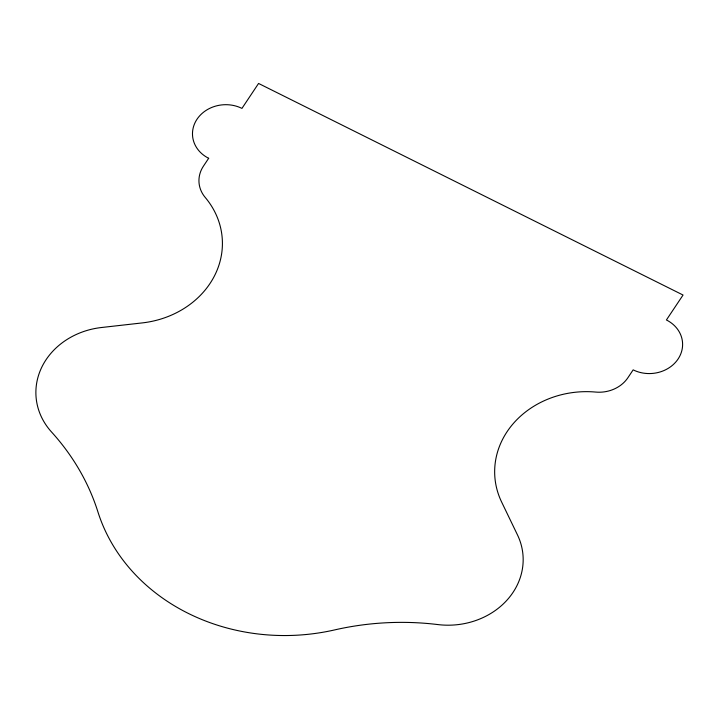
<?xml version="1.0" encoding="UTF-8"?>
<svg xmlns="http://www.w3.org/2000/svg" width="719" height="719" viewBox="0 0 719 719"><rect width="100%" height="100%" fill="white"/><g stroke="black" fill="none" stroke-linecap="round" stroke-linejoin="round"><path stroke-width="1.08" d="M208.672 158.279L203.468 166.089A32.84 28.634 -3.5 0 0 205.203 197.41A90.306 78.757 -3.5 0 1 142.245 322.912L101.469 327.513A73.886 64.44 -3.5 0 0 41.639 367.49A73.886 64.44 -3.5 0 0 51.552 432.011A262.714 229.109 -3.5 0 1 97.91 511.865A197.042 171.832 -3.5 0 0 334.712 629.898A262.714 229.109 -3.5 0 1 437.88 624.577A73.886 64.44 -3.5 0 0 507.425 599.664A73.886 64.44 -3.5 0 0 517.455 534.864L501.637 502.051A90.306 78.757 -3.5 0 1 595.718 392.071A32.84 28.634 -3.5 0 0 627.939 377.673L633.151 369.863A32.84 28.634 -3.5 0 0 678.08 359.024A32.84 28.634 -3.5 0 0 666.414 319.973L683.05 295.033L258.57 83.449L241.944 108.398A32.84 28.634 -3.5 0 0 197.006 119.237A32.84 28.634 -3.5 0 0 208.672 158.279"/></g></svg>
